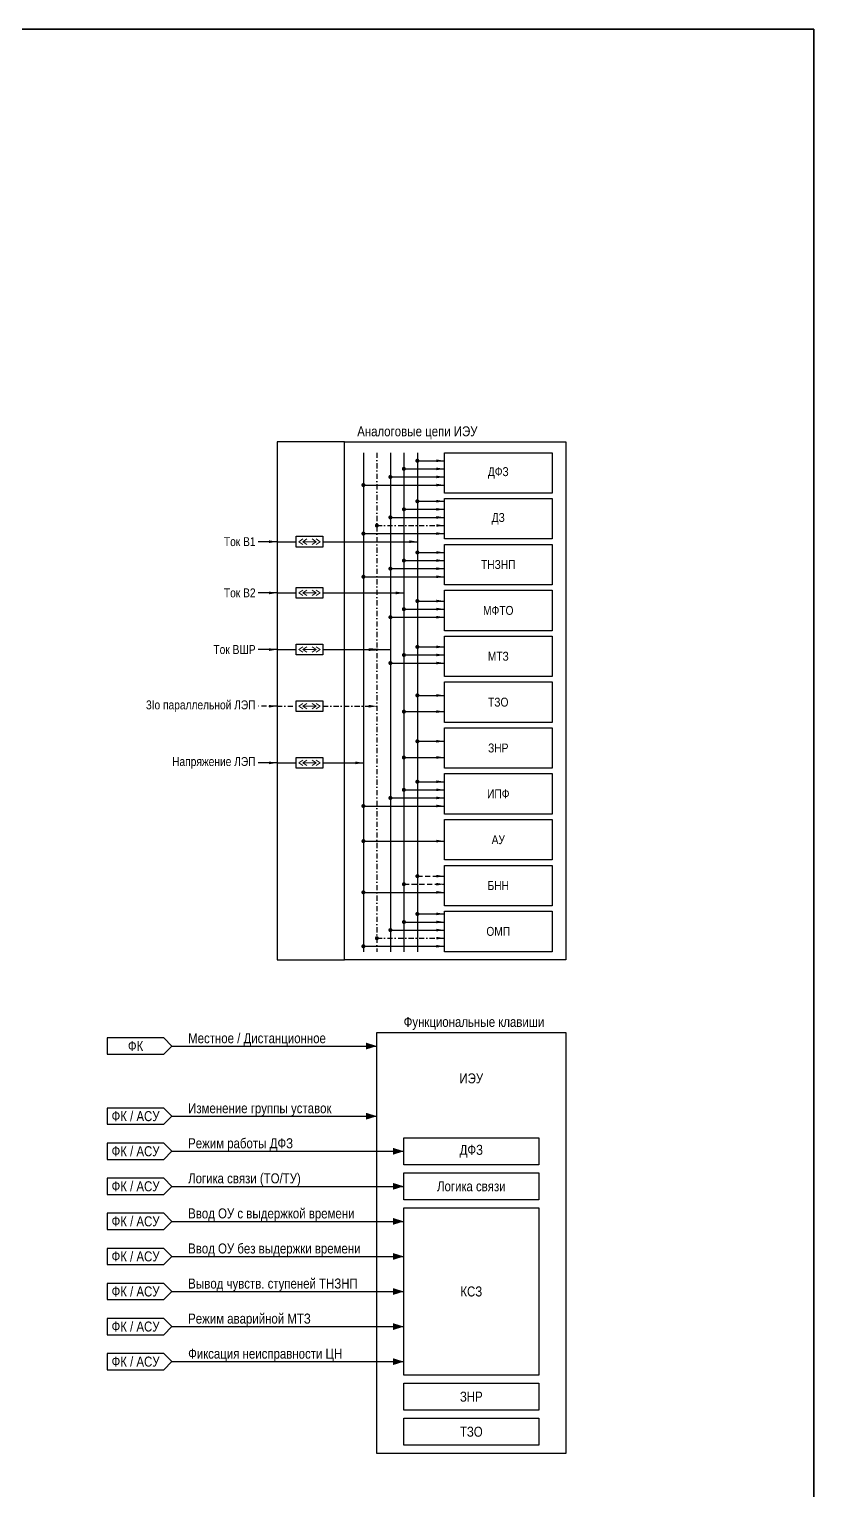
# Model space of a CAD drawing. Header units: millimetres. Extents: x -14593 to 14732, y -17400 to 5232.
# Drawn here: x 3763 to 4054, y -12466 to -11924 of the extents above; entities that cross this region are included whole.
import ezdxf

# ---------------------------------------------------------------- set-up
doc = ezdxf.new("R2010")
doc.units = ezdxf.units.MM
doc.linetypes.add('штриховая2', pattern=[9.525, 6.35, -3.175])
doc.linetypes.add('штрихпунктирная2', pattern=[12.7, 6.35, -3.175, 0, -3.175])
for name, color, linetype, lineweight in [('Основная', 7, 'Continuous', 30), ('Тонкая', 7, 'Continuous', 18), ('Цепи ТН', 200, 'Continuous', 30), ('Цепи ТТ', 23, 'Continuous', 30), ('Цепи ТТ  других присоединений', 23, 'штрихпунктирная2', 30), ('Цепь - ФК и АСУ', 132, 'Continuous', 30)]:
    doc.layers.add(name, color=color, linetype=linetype, lineweight=lineweight)
doc.layers.add('Рамка', color=8, linetype='Continuous', lineweight=35, plot=False)
doc.styles.add('Narrow', font='ARIALN.TTF')

# ---------------------------------------------------------------- blocks, each defined once
blk = doc.blocks.new('Point')
at = {"layer": 'Основная', "color": 0, "const_width": 1.5}
blk.add_lwpolyline([(-0.75, 0, 1), (0.75, 0, 1)], format="xyb", close=True, dxfattribs=at)

msp = doc.modelspace()

# ---------------------------------------------------------------- linework, layer by layer
at = {"layer": 'Основная', "ltscale": 0.3}
msp.add_lwpolyline([(3880, -12077), (3855, -12077), (3855, -12269), (3880, -12269)], dxfattribs=at)
for points in [[(3880, -12077), (3962, -12077), (3962, -12269), (3880, -12269)], [(3902, -12335), (3952, -12335), (3952, -12345), (3902, -12345)], [(3902, -12348), (3952, -12348), (3952, -12358), (3902, -12358)], [(3902, -12361), (3952, -12361), (3952, -12423), (3902, -12423)], [(3902, -12426), (3952, -12426), (3952, -12436), (3902, -12436)], [(3902, -12439), (3952, -12439), (3952, -12449), (3902, -12449)]]:
    msp.add_lwpolyline(points, close=True, dxfattribs=at)
at = {"layer": 'Основная'}
for points in [[(3917, -12081), (3957, -12081), (3957, -12096), (3917, -12096)], [(3917, -12098), (3957, -12098), (3957, -12113), (3917, -12113)], [(3862, -12112), (3872, -12112), (3872, -12116), (3862, -12116)], [(3917, -12115), (3957, -12115), (3957, -12130), (3917, -12130)], [(3862, -12131), (3872, -12131), (3872, -12135), (3862, -12135)], [(3917, -12132), (3957, -12132), (3957, -12147), (3917, -12147)], [(3917, -12149), (3957, -12149), (3957, -12164), (3917, -12164)], [(3862, -12152), (3872, -12152), (3872, -12156), (3862, -12156)], [(3917, -12166), (3957, -12166), (3957, -12181), (3917, -12181)], [(3862, -12173), (3872, -12173), (3872, -12177), (3862, -12177)], [(3917, -12183), (3957, -12183), (3957, -12198), (3917, -12198)], [(3862, -12194), (3872, -12194), (3872, -12198), (3862, -12198)], [(3917, -12200), (3957, -12200), (3957, -12215), (3917, -12215)], [(3917, -12217), (3957, -12217), (3957, -12232), (3917, -12232)], [(3917, -12234), (3957, -12234), (3957, -12249), (3917, -12249)], [(3917, -12251), (3957, -12251), (3957, -12266), (3917, -12266)], [(3892, -12296), (3962, -12296), (3962, -12452), (3892, -12452)]]:
    msp.add_lwpolyline(points, close=True, dxfattribs=at)
at = {"layer": 'Рамка', "color": 1}
msp.add_lwpolyline([(3248, -11924), (4054, -11924), (4054, -12950), (3248, -12950)], close=True, dxfattribs=at)
at = {"layer": 'Тонкая', "ltscale": 0.25}
for p, q in [((3863, -12114), (3864.5, -12113)), ((3864.5, -12114), (3866, -12113)), ((3869.5, -12114), (3868, -12113)), ((3871, -12114), (3869.5, -12113)), ((3864.5, -12115), (3863, -12114)), ((3866, -12115), (3864.5, -12114)), ((3868, -12115), (3869.5, -12114)), ((3869.5, -12115), (3871, -12114)), ((3863, -12133), (3864.5, -12132)), ((3864.5, -12134), (3863, -12133)), ((3864.5, -12133), (3866, -12132)), ((3866, -12134), (3864.5, -12133)), ((3869.5, -12133), (3868, -12132)), ((3868, -12134), (3869.5, -12133)), ((3871, -12133), (3869.5, -12132)), ((3869.5, -12134), (3871, -12133)), ((3863, -12154), (3864.5, -12153)), ((3864.5, -12155), (3863, -12154)), ((3864.5, -12154), (3866, -12153)), ((3866, -12155), (3864.5, -12154)), ((3869.5, -12154), (3868, -12153)), ((3868, -12155), (3869.5, -12154)), ((3871, -12154), (3869.5, -12153)), ((3869.5, -12155), (3871, -12154)), ((3863, -12175), (3864.5, -12174)), ((3864.5, -12176), (3863, -12175)), ((3864.5, -12175), (3866, -12174)), ((3866, -12176), (3864.5, -12175)), ((3869.5, -12175), (3868, -12174)), ((3868, -12176), (3869.5, -12175)), ((3871, -12175), (3869.5, -12174)), ((3869.5, -12176), (3871, -12175)), ((3863, -12196), (3864.5, -12195)), ((3864.5, -12197), (3863, -12196)), ((3864.5, -12196), (3866, -12195)), ((3866, -12197), (3864.5, -12196)), ((3869.5, -12196), (3868, -12195)), ((3868, -12197), (3869.5, -12196)), ((3871, -12196), (3869.5, -12195)), ((3869.5, -12197), (3871, -12196))]:
    msp.add_line(p, q, dxfattribs=at)
at = {"layer": 'Тонкая'}
for p, q in [((3869.5, -12114), (3864.5, -12114)), ((3869.5, -12133), (3864.5, -12133)), ((3869.5, -12154), (3864.5, -12154)), ((3869.5, -12175), (3864.5, -12175)), ((3869.5, -12196), (3864.5, -12196))]:
    msp.add_line(p, q, dxfattribs=at)
at = {"layer": 'Цепи ТН', "ltscale": 0.3}
for points in [[(3887, -12081), (3887, -12266)], [(3887, -12093), (3917, -12093)], [(3887, -12111), (3917, -12111)], [(3887, -12127), (3917, -12127)], [(3855, -12196), (3848, -12196)], [(3855, -12196), (3862, -12196)], [(3872, -12196), (3887, -12196)], [(3887, -12212), (3917, -12212)], [(3887, -12225), (3917, -12225)], [(3887, -12244), (3917, -12244)], [(3887, -12264), (3917, -12264)]]:
    msp.add_lwpolyline(points, dxfattribs=at)
at = {"layer": 'Цепи ТН'}
for points in [[(3917, -12093, 0, 1, 0), (3914, -12093, 0, 0, 0)], [(3917, -12111, 0, 1, 0), (3914, -12111, 0, 0, 0)], [(3917, -12127, 0, 1, 0), (3914, -12127, 0, 0, 0)], [(3855, -12196, 0, 1, 0), (3852, -12196, 0, 0, 0)], [(3887, -12196, 0, 1, 0), (3884, -12196, 0, 0, 0)], [(3917, -12212, 0, 1, 0), (3914, -12212, 0, 0, 0)], [(3917, -12225, 0, 1, 0), (3914, -12225, 0, 0, 0)], [(3917, -12244, 0, 1, 0), (3914, -12244, 0, 0, 0)], [(3917, -12264, 0, 1, 0), (3914, -12264, 0, 0, 0)]]:
    msp.add_lwpolyline(points, format="xyseb", dxfattribs=at)
at = {"layer": 'Цепи ТТ', "ltscale": 0.3}
for points in [[(3897, -12081), (3897, -12266)], [(3902, -12081), (3902, -12266)], [(3907, -12081), (3907, -12266)], [(3907, -12084), (3917, -12084)], [(3897, -12090), (3917, -12090)], [(3902, -12087), (3917, -12087)], [(3902, -12102), (3917, -12102)], [(3907, -12099), (3917, -12099)], [(3897, -12105), (3917, -12105)], [(3855, -12114), (3848, -12114)], [(3855, -12114), (3848, -12114)], [(3855, -12114), (3862, -12114)], [(3872, -12114), (3907, -12114)], [(3907, -12118), (3917, -12118)], [(3897, -12124), (3917, -12124)], [(3902, -12121), (3917, -12121)], [(3855, -12133), (3848, -12133)], [(3855, -12133), (3862, -12133)], [(3872, -12133), (3902, -12133)], [(3902, -12139), (3917, -12139)], [(3907, -12136), (3917, -12136)], [(3897, -12142), (3917, -12142)], [(3855, -12154), (3848, -12154)], [(3855, -12154), (3862, -12154)], [(3872, -12154), (3897, -12154)], [(3902, -12156), (3917, -12156)], [(3907, -12153), (3917, -12153)], [(3897, -12159), (3917, -12159)], [(3907, -12171), (3917, -12171)], [(3902, -12177), (3917, -12177)], [(3907, -12188), (3917, -12188)], [(3902, -12194), (3917, -12194)], [(3907, -12203), (3917, -12203)], [(3897, -12209), (3917, -12209)], [(3902, -12206), (3917, -12206)], [(3907, -12252), (3917, -12252)], [(3897, -12258), (3917, -12258)], [(3902, -12255), (3917, -12255)]]:
    msp.add_lwpolyline(points, dxfattribs=at)
at = {"layer": 'Цепи ТТ'}
for points in [[(3917, -12084, 0, 1, 0), (3914, -12084, 0, 0, 0)], [(3917, -12087, 0, 1, 0), (3914, -12087, 0, 0, 0)], [(3917, -12090, 0, 1, 0), (3914, -12090, 0, 0, 0)], [(3917, -12099, 0, 1, 0), (3914, -12099, 0, 0, 0)], [(3917, -12102, 0, 1, 0), (3914, -12102, 0, 0, 0)], [(3917, -12105, 0, 1, 0), (3914, -12105, 0, 0, 0)], [(3917, -12108, 0, 1, 0), (3914, -12108, 0, 0, 0)], [(3855, -12114, 0, 1, 0), (3852, -12114, 0, 0, 0)], [(3907, -12114, 0, 1, 0), (3904, -12114, 0, 0, 0)], [(3917, -12118, 0, 1, 0), (3914, -12118, 0, 0, 0)], [(3917, -12121, 0, 1, 0), (3914, -12121, 0, 0, 0)], [(3917, -12124, 0, 1, 0), (3914, -12124, 0, 0, 0)], [(3855, -12133, 0, 1, 0), (3852, -12133, 0, 0, 0)], [(3902, -12133, 0, 1, 0), (3899, -12133, 0, 0, 0)], [(3917, -12136, 0, 1, 0), (3914, -12136, 0, 0, 0)], [(3917, -12139, 0, 1, 0), (3914, -12139, 0, 0, 0)], [(3917, -12142, 0, 1, 0), (3914, -12142, 0, 0, 0)], [(3855, -12154, 0, 1, 0), (3852, -12154, 0, 0, 0)], [(3897, -12154, 0, 1, 0), (3889, -12154, 0, 0, 0)], [(3917, -12153, 0, 1, 0), (3914, -12153, 0, 0, 0)], [(3917, -12156, 0, 1, 0), (3914, -12156, 0, 0, 0)], [(3917, -12159, 0, 1, 0), (3914, -12159, 0, 0, 0)], [(3917, -12171, 0, 1, 0), (3914, -12171, 0, 0, 0)], [(3855, -12175, 0, 1, 0), (3852, -12175, 0, 0, 0)], [(3892, -12175, 0, 1, 0), (3889, -12175, 0, 0, 0)], [(3917, -12177, 0, 1, 0), (3914, -12177, 0, 0, 0)], [(3917, -12188, 0, 1, 0), (3914, -12188, 0, 0, 0)], [(3917, -12194, 0, 1, 0), (3914, -12194, 0, 0, 0)], [(3917, -12203, 0, 1, 0), (3914, -12203, 0, 0, 0)], [(3917, -12206, 0, 1, 0), (3914, -12206, 0, 0, 0)], [(3917, -12209, 0, 1, 0), (3914, -12209, 0, 0, 0)], [(3917, -12252, 0, 1, 0), (3914, -12252, 0, 0, 0)], [(3917, -12255, 0, 1, 0), (3914, -12255, 0, 0, 0)], [(3917, -12258, 0, 1, 0), (3914, -12258, 0, 0, 0)], [(3917, -12261, 0, 1, 0), (3914, -12261, 0, 0, 0)]]:
    msp.add_lwpolyline(points, format="xyseb", dxfattribs=at)
at = {"layer": 'Цепи ТТ', "linetype": 'штриховая2'}
for points in [[(3917, -12238, 0, 1, 0), (3914, -12238, 0, 0, 0)], [(3917, -12241, 0, 1, 0), (3914, -12241, 0, 0, 0)]]:
    msp.add_lwpolyline(points, format="xyseb", dxfattribs=at)
at = {"layer": 'Цепи ТТ', "linetype": 'штриховая2', "ltscale": 0.3}
for points in [[(3902, -12241), (3917, -12241)], [(3907, -12238), (3917, -12238)]]:
    msp.add_lwpolyline(points, dxfattribs=at)
at = {"layer": 'Цепи ТТ  других присоединений', "ltscale": 0.3}
for points in [[(3892, -12081), (3892, -12266)], [(3892, -12108), (3917, -12108)], [(3855, -12175), (3848, -12175)], [(3855, -12175), (3862, -12175)], [(3872, -12175), (3892, -12175)], [(3892, -12261), (3917, -12261)]]:
    msp.add_lwpolyline(points, dxfattribs=at)
at = {"layer": 'Цепь - ФК и АСУ', "ltscale": 0.3}
for points in [[(3816, -12301), (3813, -12298), (3792, -12298), (3792, -12304), (3813, -12304), (3816, -12301)], [(3816, -12327), (3813, -12324), (3792, -12324), (3792, -12330), (3813, -12330), (3816, -12327)], [(3816, -12340), (3813, -12337), (3792, -12337), (3792, -12343), (3813, -12343), (3816, -12340)], [(3816, -12353), (3813, -12350), (3792, -12350), (3792, -12356), (3813, -12356), (3816, -12353)], [(3816, -12366), (3813, -12363), (3792, -12363), (3792, -12369), (3813, -12369), (3816, -12366)], [(3816, -12379), (3813, -12376), (3792, -12376), (3792, -12382), (3813, -12382), (3816, -12379)], [(3816, -12392), (3813, -12389), (3792, -12389), (3792, -12395), (3813, -12395), (3816, -12392)], [(3816, -12405), (3813, -12402), (3792, -12402), (3792, -12408), (3813, -12408), (3816, -12405)], [(3816, -12418), (3813, -12415), (3792, -12415), (3792, -12421), (3813, -12421), (3816, -12418)]]:
    msp.add_lwpolyline(points, dxfattribs=at)
at = {"layer": 'Цепь - ФК и АСУ'}
for points in [[(3816, -12301), (3892, -12301)], [(3816, -12327), (3892, -12327)], [(3816, -12340), (3902, -12340)], [(3816, -12353), (3902, -12353)], [(3816, -12366), (3902, -12366)], [(3816, -12379), (3902, -12379)], [(3816, -12392), (3902, -12392)], [(3816, -12405), (3902, -12405)], [(3816, -12418), (3902, -12418)]]:
    msp.add_lwpolyline(points, dxfattribs=at)
at = {"layer": 'Цепь - ФК и АСУ', "ltscale": 0.3}
for points in [[(3892, -12301, 0, 2.5, 0), (3888, -12301, 0, 0, 0)], [(3892, -12327, 0, 2.5, 0), (3888, -12327, 0, 0, 0)], [(3902, -12340, 0, 2.5, 0), (3898, -12340, 0, 0, 0)], [(3902, -12353, 0, 2.5, 0), (3898, -12353, 0, 0, 0)], [(3902, -12366, 0, 2.5, 0), (3898, -12366, 0, 0, 0)], [(3902, -12379, 0, 2.5, 0), (3898, -12379, 0, 0, 0)], [(3902, -12392, 0, 2.5, 0), (3898, -12392, 0, 0, 0)], [(3902, -12405, 0, 2.5, 0), (3898, -12405, 0, 0, 0)], [(3902, -12418, 0, 2.5, 0), (3898, -12418, 0, 0, 0)]]:
    msp.add_lwpolyline(points, format="xyseb", dxfattribs=at)

# ---------------------------------------------------------------- block references
at = {"layer": 'Цепи ТН', "xscale": 0.5, "yscale": 0.5, "zscale": 0.5}
for p in [(3887, -12093), (3887, -12111), (3887, -12127), (3887, -12212), (3887, -12225), (3887, -12244), (3887, -12264)]:
    msp.add_blockref('Point', p, dxfattribs=at)
at = {"layer": 'Цепи ТТ', "xscale": 0.5, "yscale": 0.5, "zscale": 0.5}
for p in [(3902, -12087), (3907, -12084), (3897, -12090), (3902, -12102), (3907, -12099), (3892, -12108), (3897, -12105), (3907, -12118), (3897, -12124), (3902, -12121), (3902, -12139), (3907, -12136), (3897, -12142), (3902, -12156), (3907, -12153), (3897, -12159), (3907, -12171), (3902, -12177), (3907, -12188), (3902, -12194), (3902, -12206), (3907, -12203), (3897, -12209), (3907, -12238), (3902, -12241), (3907, -12252), (3897, -12258), (3902, -12255), (3892, -12261)]:
    msp.add_blockref('Point', p, dxfattribs=at)

# ---------------------------------------------------------------- texts
at = {"layer": 'Основная', "style": 'Narrow'}
for s, insert, char_height, width, attachment_point in [('Аналоговые цепи ИЭУ', (3907, -12076), 3.7, 89, 8), ('ДФЗ', (3937, -12088.5), 3.3, 40, 5), ('ДЗ', (3937, -12105.5), 3.3, 40, 5), ('Ток В1', (3847, -12114), 3.3, 26, 6), ('ТНЗНП', (3937, -12122.5), 3.3, 40, 5), ('Ток В2', (3847, -12133), 3.3, 26, 6), ('МФТО', (3937, -12139.5), 3.3, 40, 5), ('Ток ВШР', (3847, -12154), 3.3, 26, 6), ('МТЗ', (3937, -12156.5), 3.3, 40, 5), ('3Io параллельной ЛЭП', (3847, -12175), 3.3, 71.4983, 6), ('ТЗО', (3937, -12173.5), 3.3, 40, 5), ('ЗНР', (3937, -12190.5), 3.3, 40, 5), ('Напряжение ЛЭП', (3847, -12196), 3.3, 42, 6), ('ИПФ', (3937, -12207.5), 3.3, 40, 5), ('АУ', (3937, -12224.5), 3.3, 40, 5), ('БНН', (3937, -12241.5), 3.3, 40, 5), ('ОМП', (3937, -12258.5), 3.3, 40, 5), ('Функциональные клавиши', (3928, -12295), 3.7, 94, 8), ('Местное / Дистанционное', (3822, -12301), 3.7, 99, 7), ('ФК', (3802.5, -12301), 3.7, 21, 5), ('ИЭУ', (3927, -12313), 3.7, 70, 5), ('Изменение группы уставок', (3822, -12327), 3.7, 99, 7), ('ФК / АСУ', (3802.5, -12327), 3.7, 21, 5), ('Режим работы ДФЗ', (3822, -12340), 3.7, 89, 7), ('ФК / АСУ', (3802.5, -12340), 3.7, 21, 5), ('ДФЗ', (3927, -12340), 3.7, 50, 5), ('ФК / АСУ', (3802.5, -12353), 3.7, 21, 5), ('Логика связи (ТО/ТУ)', (3822, -12353), 3.7, 89, 7), ('Логика связи', (3927, -12353), 3.7, 50, 5), ('Ввод ОУ с выдержкой времени', (3822, -12366), 3.7, 99, 7), ('ФК / АСУ', (3802.5, -12366), 3.7, 21, 5), ('ФК / АСУ', (3802.5, -12379), 3.7, 21, 5), ('Ввод ОУ без выдержки времени', (3822, -12379), 3.7, 99, 7), ('Вывод чувств. ступеней ТНЗНП', (3822, -12392), 3.7, 99, 7), ('ФК / АСУ', (3802.5, -12392), 3.7, 21, 5), ('КСЗ', (3927, -12392), 3.7, 50, 5), ('Режим аварийной МТЗ', (3822, -12405), 3.7, 99, 7), ('ФК / АСУ', (3802.5, -12405), 3.7, 21, 5), ('ФК / АСУ', (3802.5, -12418), 3.7, 21, 5), ('Фиксация неисправности ЦН', (3822, -12418), 3.7, 99, 7), ('ЗНР', (3927, -12431), 3.7, 50, 5), ('ТЗО', (3927, -12444), 3.7, 50, 5)]:
    msp.add_mtext(s, dxfattribs=dict(at, insert=insert, char_height=char_height, width=width, attachment_point=attachment_point))

doc.saveas('drawing.dxf')
